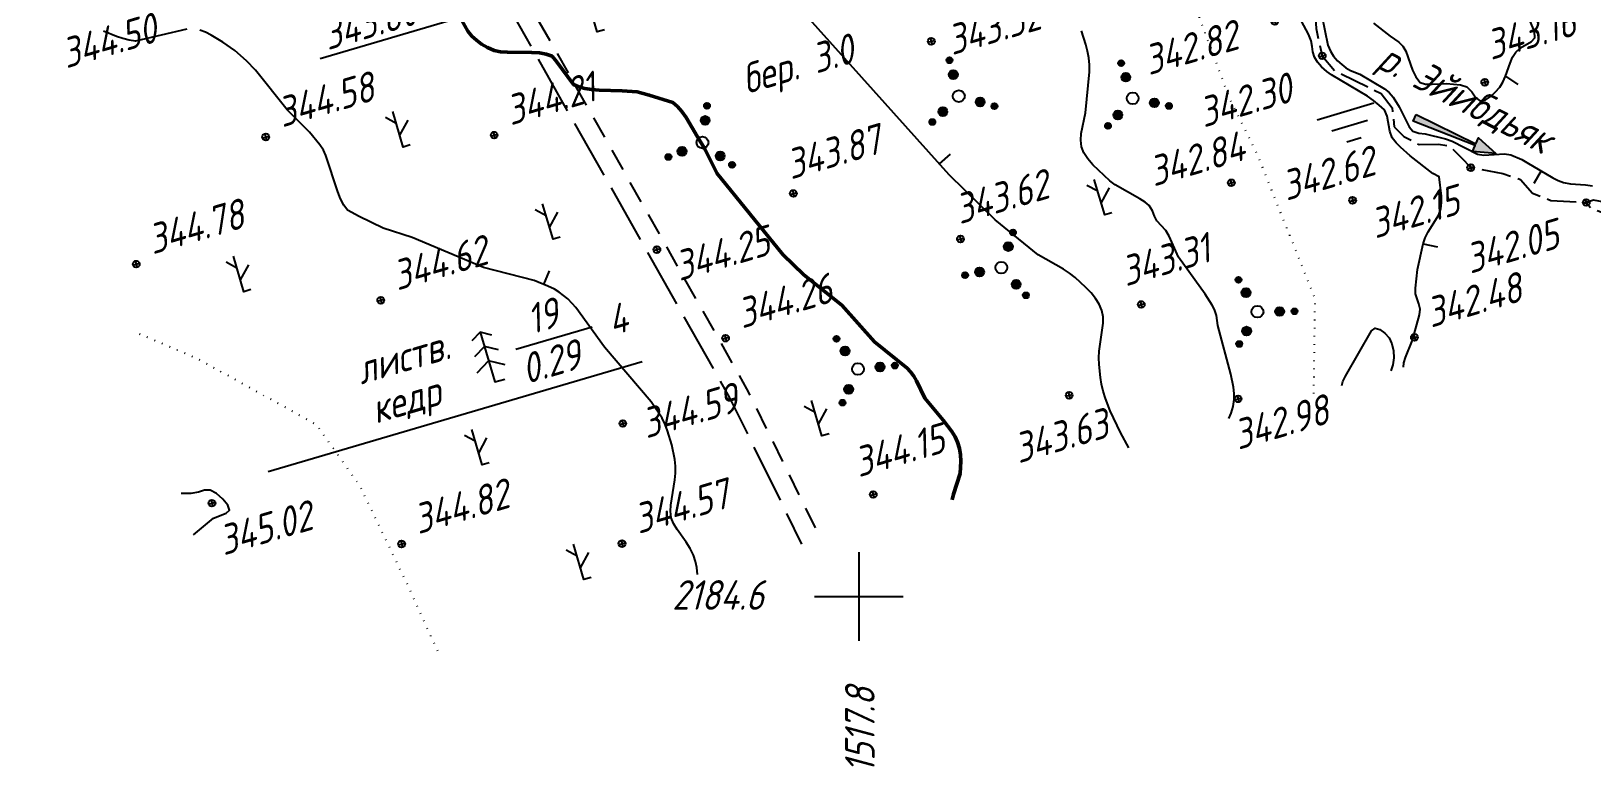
# Model space of a CAD drawing. Extents: x 1517648 to 1519685, y 2184577 to 2185456.
# Drawn here: x 1517688.2 to 1517899, y 2184577 to 2184676.4 of the extents above; entities that cross this region are included whole.
import ezdxf
from ezdxf.enums import TextEntityAlignment as Align

# ---------------------------------------------------------------- set-up
doc = ezdxf.new("R2010")
doc.units = 0
doc.header["$PDMODE"] = 34
for name, pattern in [('ИИDash_30_20', [5, 3, -2]), ('ИИDash_40_10', [5, 4, -1]), ('ИИDash_80_20', [10, 8, -2]), ('ИИDot', [1, 0, -1])]:
    doc.linetypes.add(name, pattern=pattern)
for name, color, linetype, lineweight in [('ИИ_БОЛОТО_025', 3, 'Continuous', 25), ('ИИ_ГЕОСЕТКА_025', 3, 'Continuous', 25), ('ИИ_ГИДРОГРАФИЯ_025', 3, 'Continuous', 25), ('ИИ_ДОРОГА_025', 7, 'Continuous', 25), ('ИИ_КОНТУР_025', 7, 'ИИDot', 25), ('ИИ_ОТМЕТКА_025', 7, 'Continuous', 25), ('ИИ_ПИКЕТАЖ_025', 7, 'Continuous', 25), ('ИИ_РАЗМЕР_025', 7, 'Continuous', 25), ('ИИ_РЕЛЬЕФ_025', 34, 'Continuous', 25), ('ИИ_РЕЛЬЕФ_050', 34, 'Continuous', 50), ('ИИ_ТЕКСТ_025', 7, 'Continuous', 25), ('ИИ_УГОДЬЯ_025', 7, 'Continuous', 25)]:
    doc.layers.add(name, color=color, linetype=linetype, lineweight=lineweight)
doc.styles.add('VNIPISIMPLEXCUR', font='simplex.shx', dxfattribs={"width": 0.8, "oblique": 15})
doc.dimstyles.new('ИИ-2000-м-dm', dxfattribs={"dimscale": 2, "dimtxt": 2.5, "dimasz": 2.5, "dimexe": 1.25, "dimexo": 0, "dimgap": 1, "dimtad": 1, "dimtoh": 1, "dimzin": 1, "dimdsep": 46, "dimtxsty": 'VNIPISIMPLEXCUR', "dimcen": 2.5, "dimaunit": 1, "dimazin": 0, "dimtfac": 1, "dimtmove": 1, "dimatfit": 2, "dimfxl": 1, "dimarcsym": 0})

# ---------------------------------------------------------------- blocks, each defined once
blk = doc.blocks.new('ИИ053952')
at = {"linetype": 'Continuous', "lineweight": 25}
h = blk.add_hatch(color=0, dxfattribs=at)
edge = h.paths.add_edge_path()
edge.add_arc((-1.31, 2.13), 0.2, 0, 360)
h = blk.add_hatch(color=0, dxfattribs=at)
edge = h.paths.add_edge_path()
edge.add_arc((-0.79, 1.28), 0.3, 0, 360)
h = blk.add_hatch(color=0, dxfattribs=at)
edge = h.paths.add_edge_path()
edge.add_arc((1.5, 0.04), 0.3, 0, 360)
h = blk.add_hatch(color=0, dxfattribs=at)
edge = h.paths.add_edge_path()
edge.add_arc((2.5, 0.07), 0.2, 0, 360)
h = blk.add_hatch(color=0, dxfattribs=at)
edge = h.paths.add_edge_path()
edge.add_arc((-0.71, -1.32), 0.3, 0, 360)
h = blk.add_hatch(color=0, dxfattribs=at)
edge = h.paths.add_edge_path()
edge.add_arc((-1.19, -2.2), 0.2, 0, 360)
at = {"color": 0, "linetype": 'Continuous', "lineweight": 25}
for centre, radius in [((-1.31, 2.13), 0.2), ((-0.79, 1.28), 0.3), ((0, 0), 0.4), ((1.5, 0.04), 0.3), ((2.5, 0.07), 0.2), ((-0.71, -1.32), 0.3), ((-1.19, -2.2), 0.2)]:
    blk.add_circle(centre, radius, dxfattribs=at)
blk = doc.blocks.new('ИИ0523811')
at = {"linetype": 'Continuous', "lineweight": 25}
blk.add_hatch(color=0, dxfattribs=at).paths.add_polyline_path([(6, -0.25), (1.5, -0.0625), (1.5, -0.5), (0, 0), (1.5, 0.5), (1.5, 0.0625), (6, 0.25)])
at = {"color": 0, "linetype": 'Continuous', "lineweight": 25}
blk.add_lwpolyline([(6, -0.25), (1.5, -0.0625), (1.5, -0.5), (0, 0), (1.5, 0.5), (1.5, 0.0625), (6, 0.25)], close=True, dxfattribs=at)
blk = doc.blocks.new('ИИ05468')
at = {"color": 0, "linetype": 'Continuous', "lineweight": 25}
for points in [[(-2, 1), (2, 1)], [(-1.25, 0), (1.25, 0)], [(-0.5, -1), (0.5, -1)]]:
    blk.add_lwpolyline(points, dxfattribs=at)
blk = doc.blocks.new('PICKET')
at = {"color": 0, "linetype": 'Continuous', "lineweight": 25}
for p, q in [((-0.23, 0), (0.23, 0)), ((0, 0.23), (0, -0.23))]:
    blk.add_line(p, q, dxfattribs=at)
blk.add_circle((0, 0), 0.23, dxfattribs=at)
at = {"color": 0, "linetype": 'Continuous', "style": 'VNIPISIMPLEXCUR', "oblique": 15, "width": 0.8}
blk.add_attdef('OTMETKA', (1.25, 0.3), '', height=2, dxfattribs=at)
at = {"color": 8, "linetype": 'Continuous', "style": 'VNIPISIMPLEXCUR', "oblique": 15, "width": 0.8, "flags": 1}
blk.add_attdef('NOMER', (1.25, -2.7), '', height=2, dxfattribs=at)
blk = doc.blocks.new('ИИ05383')
at = {"color": 0, "linetype": 'Continuous', "lineweight": 25}
for points in [[(0, 1.66), (-0.59, 2.25)], [(0.5, 0), (0, 0), (0, 2.5)], [(0, 0.83), (0.83, 1.66)]]:
    blk.add_lwpolyline(points, dxfattribs=at)
blk = doc.blocks.new('ИИ15001')
at = {"color": 0, "linetype": 'Continuous', "lineweight": 25}
blk.add_lwpolyline([(0, 1), (0, -1)], dxfattribs=at)
at = {"color": 0, "linetype": 'Continuous', "lineweight": 25, "style": 'VNIPISIMPLEXCUR', "oblique": 15, "width": 0.8}
blk.add_attdef('STATIONING', text='', height=2, dxfattribs=at).set_placement((0, 2), align=Align.CENTER)
at = {"color": 7, "linetype": 'Continuous', "lineweight": 25, "style": 'VNIPISIMPLEXCUR', "oblique": 15, "width": 0.8}
blk.add_attdef('HEIGHT', text='', height=2, dxfattribs=at).set_placement((0, -2), align=Align.TOP_CENTER)
blk = doc.blocks.new('ИИ053672А')
at = {"color": 0, "linetype": 'Continuous'}
for points in [[(0.7, 3.1), (0, 3.5), (-0.7, 3.1)], [(0, 3.5), (0, 0), (0.7, 0)], [(0.85, 2.01), (0, 2.5), (-0.85, 2.01)], [(1, 0.92), (0, 1.5), (-1, 0.92)]]:
    blk.add_lwpolyline(points, dxfattribs=at)
at = {"color": 0, "linetype": 'Continuous', "style": 'VNIPISIMPLEXCUR', "oblique": 15, "width": 0.8}
blk.add_attdef('RACE1', text='', height=2, dxfattribs=at).set_placement((-2, 2.25), align=Align.RIGHT)
blk.add_attdef('HEIGHT', (2, 2.25), '', height=2, dxfattribs=at)
blk.add_attdef('DISTANCE', text='', height=2, dxfattribs=at).set_placement((8.5, 1.75), align=Align.MIDDLE_LEFT)
blk.add_attdef('RACE2', text='', height=2, dxfattribs=at).set_placement((-2, 1.25), align=Align.TOP_RIGHT)
blk.add_attdef('THICKNESS', text='', height=2, dxfattribs=at).set_placement((2, 1.25), align=Align.TOP_LEFT)
blk = doc.blocks.new('ИИ053296')
at = {"color": 0, "linetype": 'Continuous', "lineweight": 25}
blk.add_lwpolyline([(0, 0), (1, 0)], dxfattribs=at)
blk = doc.blocks.new('ИИ05012')
at = {"color": 0, "linetype": 'Continuous', "flags": 128}
for points in [[(0, 3), (0, -3)], [(-3, 0), (3, 0)]]:
    blk.add_lwpolyline(points, dxfattribs=at)
blk = doc.blocks.new('*D26')
at = {"layer": 'Defpoints', "color": 0, "transparency": 16777216}
for p in [(1517926.91, 2184855.15), (1518076.55, 2184794.9), (1517957.23, 2184764.67), (1517857.42, 2184730.52), (1517974.2, 2184660.52)]:
    blk.add_point(p, dxfattribs=at)
at = {"layer": 'ИИ_РАЗМЕР_025', "color": 0, "lineweight": -2, "transparency": 16777216}
for p, q in [((1517951.52, 2184788.68), (1517966.03, 2184792.94)), ((1517955.31, 2184766.13), (1517951.52, 2184788.68))]:
    blk.add_line(p, q, dxfattribs=at)
blk.add_arc((1517950.55, 2184757.88), 9.53, 40.6008, 79.4298, dxfattribs=at)
at = {"layer": 'ИИ_РАЗМЕР_025', "color": 0, "transparency": 16777216}
for points in [[(1517952.31, 2184766.58), (1517952.28, 2184767.91), (1517948.29, 2184767.14)], [(1517958.37, 2184764.4), (1517957.2, 2184763.76), (1517959.69, 2184760.57)]]:
    blk.add_solid(points, dxfattribs=at)
at = {"layer": 'ИИ_РАЗМЕР_025', "color": 0, "transparency": 16777216, "insert": (1517958.3, 2184794.19), "char_height": 4, "attachment_point": 5, "rotation": 16.3732, "style": 'VNIPISIMPLEXCUR'}
blk.add_mtext("87°17'", dxfattribs=at)

msp = doc.modelspace()

# ---------------------------------------------------------------- linework, layer by layer
at = {"layer": 'ИИ_ГИДРОГРАФИЯ_025', "linetype": 'ИИDash_40_10', "flags": 128}
for points in [[(1517885.637, 2184789.151), (1517883.031, 2184787.439), (1517879.106, 2184786.596), (1517876.921, 2184787.122), (1517876.025, 2184789.095), (1517875.657, 2184790.99), (1517874.366, 2184792.937), (1517873.839, 2184794.233), (1517871.838, 2184794.97), (1517869.626, 2184794.707), (1517868.678, 2184793.128), (1517866.859, 2184790.65), (1517865.094, 2184786.305), (1517862.433, 2184782.925), (1517860.836, 2184780.736), (1517859.981, 2184776.539), (1517859.273, 2184775.528), (1517857.156, 2184774.415), (1517856.488, 2184772.782), (1517856.822, 2184769.813), (1517855.966, 2184767.988), (1517854.295, 2184767.097), (1517851.47, 2184765.275), (1517850.409, 2184762.001), (1517847.862, 2184755.437), (1517847.426, 2184752.352), (1517846.954, 2184750.101), (1517844.665, 2184747.597), (1517843.792, 2184744.61), (1517843.243, 2184740.784), (1517843.854, 2184737.934), (1517845.646, 2184735.492), (1517847.684, 2184733.566), (1517848.317, 2184730.225), (1517847.532, 2184727.615), (1517845.766, 2184721.749), (1517845.371, 2184719.841), (1517845.982, 2184717.436), (1517847.095, 2184716.138), (1517847.167, 2184714.235), (1517846.197, 2184712.764), (1517846.7, 2184710.682), (1517848.891, 2184709.03), (1517852.112, 2184706.105), (1517854.371, 2184704.11), (1517855.516, 2184703.099), (1517856.878, 2184701.073), (1517856.91, 2184698.029), (1517855.916, 2184695.978), (1517855.239, 2184693.948), (1517856.554, 2184691.32), (1517857.789, 2184688.653), (1517858.467, 2184685.058), (1517860.101, 2184680.355), (1517861.656, 2184678.754), (1517861.775, 2184676.724), (1517862.612, 2184673.056), (1517864.286, 2184671.065), (1517870.583, 2184667.953), (1517872.061, 2184666.035), (1517872.34, 2184663.447), (1517873.655, 2184662.173), (1517875.69, 2184661.049), (1517878.32, 2184661.129), (1517879.787, 2184660.906), (1517881.369, 2184659.326), (1517882.666, 2184657.942), (1517886.995, 2184657.174), (1517889.414, 2184656.36), (1517890.996, 2184654.493), (1517893.487, 2184653.522), (1517898.272, 2184653.232)], [(1517926.207, 2184646.424), (1517925.59, 2184648.26), (1517925.162, 2184649.456), (1517924.055, 2184650.175), (1517922.203, 2184649.928), (1517919.256, 2184649.178), (1517917.084, 2184647.307), (1517915.895, 2184646.871), (1517914.879, 2184647.189), (1517913.823, 2184648.297), (1517911.536, 2184649.864), (1517909.668, 2184650.233), (1517907.138, 2184650.018), (1517904.981, 2184650.985), (1517900.922, 2184653.226), (1517899.271, 2184653.56), (1517898.272, 2184653.232), (1517898.941, 2184652.489), (1517900.39, 2184651.921), (1517904.355, 2184649.731), (1517906.896, 2184648.593), (1517909.59, 2184648.821), (1517910.982, 2184648.546), (1517912.934, 2184647.208), (1517914.53, 2184645.667), (1517916.037, 2184645.433), (1517917.805, 2184646.08), (1517919.92, 2184647.903), (1517922.469, 2184648.551), (1517923.64, 2184648.697), (1517924.449, 2184647.329), (1517924.869, 2184646.031)]]:
    msp.add_lwpolyline(points, dxfattribs=at)
at = {"layer": 'ИИ_ДОРОГА_025', "linetype": 'ИИDash_80_20', "flags": 128}
msp.add_lwpolyline([(1517695.103, 2184787.058), (1517722.985, 2184732.212), (1517782.546, 2184626.858), (1517792.275, 2184607.077)], dxfattribs=at)
at = {"layer": 'ИИ_ДОРОГА_025', "linetype": 'ИИDash_30_20', "flags": 128}
msp.add_lwpolyline([(1517697.641, 2184787.804), (1517725.276, 2184733.442), (1517784.846, 2184628.073), (1517794.807, 2184607.821)], dxfattribs=at)
msp.add_lwpolyline([(1517697.641, 2184787.804), (1517725.276, 2184733.442), (1517784.846, 2184628.073), (1517794.807, 2184607.821)], dxfattribs=at)
at = {"layer": 'ИИ_КОНТУР_025', "flags": 128}
for points in [[(1517861.468, 2184627.404), (1517861.647, 2184640.27), (1517853.803, 2184659.865), (1517850.141, 2184667.184), (1517844.617, 2184682.041), (1517837.677, 2184692.181), (1517836.04, 2184696.995), (1517836.907, 2184701.808), (1517839.315, 2184706.91), (1517846.197, 2184712.764)], [(1517743.113, 2184592.633), (1517739.261, 2184601.129), (1517732.585, 2184614.975), (1517726.79, 2184623.157), (1517710.652, 2184632.113), (1517702.033, 2184635.784)]]:
    msp.add_lwpolyline(points, dxfattribs=at)
at = {"layer": 'ИИ_ОТМЕТКА_025', "elevation": 343.6}
msp.add_lwpolyline([(1517740.741, 2184696.239), (1517746.049, 2184678.171), (1517727.251, 2184672.648)], dxfattribs=at)
at = {"layer": 'ИИ_РЕЛЬЕФ_025'}
for points, elevation in [([(1517836.502, 2184620.071), (1517835.35, 2184622.171), (1517833.97, 2184625.092), (1517833.32, 2184626.738), (1517833.005, 2184627.746), (1517832.784, 2184628.681), (1517832.639, 2184629.57), (1517832.491, 2184631.326), (1517832.447, 2184632.251), (1517832.47, 2184633.151), (1517833.012, 2184636.916), (1517833.01, 2184637.802), (1517832.852, 2184638.627), (1517832.487, 2184639.474), (1517831.985, 2184640.279), (1517831.372, 2184641.04), (1517830.686, 2184641.76), (1517829.239, 2184643.086), (1517828.482, 2184643.684), (1517827.669, 2184644.222), (1517824.228, 2184646.176), (1517818.438, 2184650.912), (1517812.223, 2184656.994), (1517790.199, 2184681.573)], 343.5), ([(1517869.526, 2184677.456), (1517871.784, 2184675.695), (1517872.968, 2184674.899), (1517873.494, 2184674.379), (1517873.89, 2184673.692), (1517874.811, 2184671.134), (1517875.241, 2184670.202), (1517875.834, 2184669.43), (1517876.547, 2184669.226), (1517877.456, 2184669.214), (1517879.391, 2184669.303), (1517881.296, 2184669.134), (1517882.149, 2184668.873), (1517882.8, 2184668.203), (1517883.356, 2184667.363), (1517883.972, 2184666.912), (1517884.605, 2184667.049), (1517885.302, 2184667.493), (1517885.995, 2184668.122), (1517886.611, 2184668.813), (1517887.03, 2184669.48), (1517887.375, 2184670.292), (1517887.991, 2184672.062), (1517888.333, 2184672.877), (1517888.745, 2184673.55), (1517889.415, 2184674.127), (1517890.899, 2184674.985), (1517891.311, 2184675.503), (1517891.281, 2184676.327), (1517888.933, 2184681.985)], 343), ([(1517873.609, 2184630.974), (1517873.652, 2184631.557), (1517873.853, 2184632.302), (1517874.785, 2184634.621), (1517875.752, 2184638.074), (1517875.821, 2184638.819), (1517875.68, 2184639.553), (1517875.416, 2184640.202), (1517875.231, 2184640.908), (1517875.216, 2184641.669), (1517875.473, 2184644.168), (1517876.242, 2184647.643), (1517876.52, 2184648.479), (1517876.913, 2184649.278), (1517878.351, 2184651.575), (1517878.639, 2184652.379), (1517878.737, 2184653.211), (1517878.706, 2184654.069), (1517878.388, 2184656.689), (1517877.536, 2184657.17), (1517874.49, 2184659.56), (1517873.185, 2184660.697), (1517872.595, 2184661.314), (1517872.056, 2184661.969), (1517871.724, 2184662.869), (1517871.364, 2184664.9), (1517871.021, 2184665.749), (1517870.298, 2184666.408), (1517869.529, 2184667.02), (1517868.715, 2184667.585), (1517863.847, 2184670.495), (1517863.248, 2184670.95), (1517862.53, 2184671.584), (1517861.972, 2184672.195), (1517861.555, 2184672.859), (1517861.356, 2184673.574), (1517861.271, 2184674.332), (1517861.117, 2184675.1), (1517860.745, 2184675.972), (1517858.853, 2184679.511)], 342.5), ([(1517709.225, 2184676.651), (1517702.28, 2184675.04), (1517701.437, 2184675.163), (1517700.582, 2184675.375), (1517699.718, 2184675.66), (1517697.967, 2184676.398)], 344.5), ([(1517778.219, 2184602.947), (1517778.104, 2184603.899), (1517777.923, 2184604.742), (1517777.673, 2184605.557), (1517777.237, 2184606.458), (1517776.675, 2184607.34), (1517775.446, 2184609.029), (1517774.949, 2184609.842), (1517774.64, 2184610.635), (1517774.546, 2184611.504), (1517774.623, 2184612.34), (1517775.148, 2184615.754), (1517775.251, 2184616.653), (1517775.252, 2184617.611), (1517775.152, 2184618.502), (1517774.75, 2184620.471), (1517774.171, 2184622.398), (1517773.849, 2184623.237), (1517773.423, 2184624.091), (1517771.948, 2184626.31), (1517765.649, 2184633.667), (1517761.789, 2184639.022), (1517761.286, 2184639.588), (1517760.67, 2184640.193), (1517760.089, 2184640.686), (1517759.508, 2184641.107), (1517758.892, 2184641.499), (1517758.007, 2184641.944), (1517756.164, 2184642.699), (1517749.297, 2184644.457), (1517739.669, 2184648.49), (1517735.76, 2184649.775), (1517732.52, 2184651.339), (1517730.944, 2184652.197), (1517730.44, 2184652.879), (1517730, 2184653.719), (1517729.611, 2184654.673), (1517728.016, 2184659.598), (1517727.682, 2184660.303), (1517727.206, 2184661.044), (1517725.807, 2184662.724), (1517722.792, 2184665.772), (1517718.501, 2184671.12), (1517717.301, 2184672.385), (1517715.684, 2184673.791), (1517714.094, 2184674.917), (1517712.516, 2184675.836), (1517711.759, 2184676.229), (1517710.954, 2184676.525)], 344.5), ([(1517849.991, 2184624.034), (1517850.308, 2184624.781), (1517850.584, 2184625.674), (1517850.71, 2184626.607), (1517850.694, 2184627.413), (1517850.608, 2184628.257), (1517850.269, 2184630.04), (1517848.498, 2184636.601), (1517848.308, 2184637.957), (1517848.041, 2184638.767), (1517847.73, 2184639.378), (1517846.807, 2184640.831), (1517843.181, 2184645.852), (1517841.926, 2184648.695), (1517841.496, 2184649.455), (1517840.274, 2184650.759), (1517839.96, 2184651.404), (1517839.687, 2184652.118), (1517839.22, 2184652.833), (1517838.684, 2184653.295), (1517837.989, 2184653.741), (1517834.64, 2184655.612), (1517833.916, 2184656.16), (1517831.61, 2184658.33), (1517830.947, 2184659.12), (1517830.416, 2184659.93), (1517830.065, 2184660.749), (1517829.986, 2184661.642), (1517830.02, 2184662.552), (1517830.616, 2184665.351), (1517831.159, 2184670.875), (1517831.147, 2184671.816), (1517831.059, 2184672.773), (1517830.901, 2184673.666), (1517830.676, 2184674.572), (1517830.073, 2184676.415)], 343), ([(1517862.572, 2184678.465), (1517863.369, 2184674.497), (1517863.704, 2184673.679), (1517864.152, 2184672.987), (1517864.681, 2184672.382), (1517865.25, 2184671.86), (1517865.817, 2184671.421), (1517866.432, 2184671.067), (1517867.69, 2184670.556), (1517871.005, 2184668.597), (1517871.64, 2184668.087), (1517872.18, 2184667.454), (1517872.983, 2184666.159), (1517874.345, 2184663.45), (1517874.861, 2184662.86), (1517875.664, 2184662.597), (1517876.505, 2184662.524), (1517879.255, 2184661.825), (1517880.152, 2184661.535), (1517883.568, 2184659.747), (1517884.433, 2184659.642), (1517887.237, 2184659.794), (1517888.108, 2184659.686), (1517889.565, 2184659.034), (1517890.27, 2184658.649), (1517893.755, 2184656.578), (1517894.468, 2184656.211), (1517895.203, 2184655.925), (1517896.164, 2184655.742), (1517898.163, 2184655.641), (1517899.125, 2184655.473)], 342.5), ([(1517865.252, 2184628.518), (1517865.406, 2184629.022), (1517865.76, 2184629.749), (1517869.287, 2184635.886), (1517869.774, 2184636.261), (1517870.403, 2184636.093), (1517871.087, 2184635.571), (1517871.642, 2184634.936), (1517872.023, 2184634.137), (1517872.241, 2184633.194), (1517872.304, 2184632.244), (1517872.154, 2184631.298), (1517871.879, 2184630.465)], 342.5), ([(1517710.104, 2184608.313), (1517712.817, 2184610.564), (1517714.531, 2184611.235), (1517714.968, 2184611.676), (1517714.745, 2184612.333), (1517714.077, 2184613.16), (1517713.21, 2184613.922), (1517712.39, 2184614.382), (1517711.617, 2184614.378), (1517710.799, 2184614.092), (1517709.774, 2184613.893), (1517708.459, 2184613.912)], 345)]:
    msp.add_lwpolyline(points, dxfattribs=dict(at, elevation=elevation))
at = {"layer": 'ИИ_РЕЛЬЕФ_050', "elevation": 344}
msp.add_lwpolyline([(1517812.635, 2184613.059), (1517812.774, 2184613.833), (1517813.692, 2184616.612), (1517813.792, 2184618.27), (1517813.752, 2184619.12), (1517813.615, 2184619.98), (1517813.355, 2184620.849), (1517813.017, 2184621.572), (1517812.563, 2184622.306), (1517811.415, 2184623.797), (1517808.905, 2184626.798), (1517807.807, 2184629.129), (1517807.449, 2184629.757), (1517806.981, 2184630.35), (1517806.518, 2184630.854), (1517802.137, 2184634.409), (1517797.691, 2184639.379), (1517792.586, 2184643.451), (1517789.723, 2184646.192), (1517780.808, 2184657.193), (1517779.267, 2184660.385), (1517778.214, 2184662.094), (1517776.661, 2184664.732), (1517776.109, 2184665.512), (1517775.523, 2184666.193), (1517774.893, 2184666.744), (1517771.696, 2184667.741), (1517770.074, 2184668.169), (1517768.053, 2184668.305), (1517764.909, 2184668.414), (1517763.921, 2184668.501), (1517763, 2184668.646), (1517762.169, 2184668.868), (1517761.45, 2184669.187), (1517759.18, 2184672.269), (1517758.569, 2184672.991), (1517757.786, 2184673.292), (1517756.847, 2184673.455), (1517755.802, 2184673.518), (1517752.537, 2184673.526), (1517751.575, 2184673.603), (1517750.76, 2184673.785), (1517749.837, 2184674.17), (1517749.039, 2184674.632), (1517748.346, 2184675.15), (1517747.741, 2184675.7), (1517747.203, 2184676.372), (1517746.362, 2184677.818)], dxfattribs=at)
at = {"layer": 'ИИ_УГОДЬЯ_025'}
for points in [[(1517753.686, 2184633.4), (1517763.992, 2184636.428)], [(1517770.734, 2184631.707), (1517720.191, 2184616.857)]]:
    msp.add_lwpolyline(points, dxfattribs=at)

# ---------------------------------------------------------------- block references
at = {"layer": 'ИИ_БОЛОТО_025', "xscale": 2, "yscale": 2, "zscale": 2, "rotation": 16.37305555555556}
msp.add_blockref('ИИ05468', (1517866.326, 2184663.633), dxfattribs=at)
at = {"layer": 'ИИ_ГЕОСЕТКА_025', "xscale": 2, "yscale": 2, "zscale": 2}
msp.add_blockref('ИИ05012', (1517800, 2184600), dxfattribs=at)
at = {"layer": 'ИИ_ГИДРОГРАФИЯ_025', "color": 7, "xscale": 2, "yscale": 2, "zscale": 2, "rotation": 156.1965303921739}
msp.add_blockref('ИИ0523811', (1517886.067, 2184659.841), dxfattribs=at)
at = {"layer": 'ИИ_ОТМЕТКА_025'}
ref = msp.add_blockref('PICKET', (1517740.741, 2184696.239, 343.6), dxfattribs=dict(at, xscale=1.999999999999999, yscale=1.999999999999999, zscale=1.999999999999999, rotation=16.37305555555556))
ref.add_attrib('OTMETKA', '343.60', (1517728.25, 2184673.786, 343.6), dxfattribs={"layer": '0', "color": 0, "linetype": 'Continuous', "height": 4, "rotation": 16.37306, "style": 'VNIPISIMPLEXCUR', "oblique": 15, "width": 0.8})
ref = msp.add_blockref('PICKET', (1517809.79, 2184675.01, 343.32), dxfattribs=dict(at, xscale=2, yscale=2, zscale=2, rotation=16.37305555555556))
ref.add_attrib('OTMETKA', '343.32', (1517812.602, 2184673.114, 343.32), dxfattribs={"layer": '0', "color": 0, "linetype": 'Continuous', "height": 4, "rotation": 16.37306, "style": 'VNIPISIMPLEXCUR', "oblique": 15, "width": 0.8})
ref = msp.add_blockref('PICKET', (1517884.568, 2184669.477, 343.16), dxfattribs=dict(at, xscale=2, yscale=2, zscale=2, rotation=16.37305555555556))
ref.add_attrib('OTMETKA', '343.16', (1517885.404, 2184672.456, 343.16), dxfattribs={"layer": '0', "color": 0, "linetype": 'Continuous', "height": 4, "rotation": 16.37306, "style": 'VNIPISIMPLEXCUR', "oblique": 15, "width": 0.8})
ref = msp.add_blockref('PICKET', (1517856.19, 2184677.71, 342.82), dxfattribs=dict(at, xscale=2, yscale=2, zscale=2, rotation=16.37305555555556))
ref.add_attrib('OTMETKA', '342.82', (1517839.188, 2184670.398, 342.82), dxfattribs={"layer": '0', "color": 0, "linetype": 'Continuous', "height": 4, "rotation": 16.37306, "style": 'VNIPISIMPLEXCUR', "oblique": 15, "width": 0.8})
ref = msp.add_blockref('PICKET', (1517862.612, 2184673.056, 342.3), dxfattribs=dict(at, xscale=2, yscale=2, zscale=0.2, rotation=16.37305555555556))
ref.add_attrib('OTMETKA', '342.30', (1517846.604, 2184663.336, 342.3), dxfattribs={"layer": '0', "color": 0, "linetype": 'Continuous', "height": 4, "rotation": 16.37306, "style": 'VNIPISIMPLEXCUR', "oblique": 15, "width": 0.8})
at = {"layer": 'ИИ_ОТМЕТКА_025', "rotation": 16.37305555555556}
for p, xscale, yscale, zscale, values in [((1517719.872, 2184662.075, 344.58), 1.999999999999999, 1.999999999999999, 1.999999999999999, {'OTMETKA': '344.58'}), ((1517750.74, 2184662.34, 344.21), 1.999999999999999, 1.999999999999999, 1.999999999999999, {'OTMETKA': '344.21'}), ((1517702.38, 2184644.91, 344.78), 1.999999999999999, 1.999999999999999, 1.999999999999999, {'OTMETKA': '344.78'}), ((1517735.42, 2184640.02, 344.62), 1.999999999999999, 1.999999999999999, 1.999999999999999, {'OTMETKA': '344.62'}), ((1517782, 2184634.89, 344.26), 2, 2, 2, {'OTMETKA': '344.26'}), ((1517875.068, 2184635.006, 342.48), 2, 2, 2, {'OTMETKA': '342.48'}), ((1517738.24, 2184607.09, 344.82), 2, 2, 2, {'OTMETKA': '344.82'}), ((1517768.01, 2184607.13, 344.57), 2, 2, 2, {'OTMETKA': '344.57'})]:
    msp.add_blockref('PICKET', p, dxfattribs=dict(at, xscale=xscale, yscale=yscale, zscale=zscale)).add_auto_attribs(values)
at = {"layer": 'ИИ_ОТМЕТКА_025'}
ref = msp.add_blockref('PICKET', (1517791.16, 2184654.46, 343.87), dxfattribs=dict(at, xscale=2, yscale=2, zscale=2, rotation=16.37305555555556))
ref.add_attrib('OTMETKA', '343.87', (1517790.823, 2184656.313, 343.87), dxfattribs={"layer": '0', "color": 0, "linetype": 'Continuous', "height": 4, "rotation": 16.37306, "style": 'VNIPISIMPLEXCUR', "oblique": 15, "width": 0.8})
ref = msp.add_blockref('PICKET', (1517850.32, 2184655.9, 342.84), dxfattribs=dict(at, xscale=2, yscale=2, zscale=2, rotation=16.37305555555556))
ref.add_attrib('OTMETKA', '342.84', (1517839.848, 2184655.358, 342.84), dxfattribs={"layer": '0', "color": 0, "linetype": 'Continuous', "height": 4, "rotation": 16.37306, "style": 'VNIPISIMPLEXCUR', "oblique": 15, "width": 0.8})
ref = msp.add_blockref('PICKET', (1517866.72, 2184653.52, 342.62), dxfattribs=dict(at, xscale=2, yscale=2, zscale=2, rotation=16.37305555555556))
ref.add_attrib('OTMETKA', '342.62', (1517857.77, 2184653.436, 342.62), dxfattribs={"layer": '0', "color": 0, "linetype": 'Continuous', "height": 4, "rotation": 16.37306, "style": 'VNIPISIMPLEXCUR', "oblique": 15, "width": 0.8})
ref = msp.add_blockref('PICKET', (1517813.73, 2184648.3, 343.62), dxfattribs=dict(at, xscale=2, yscale=2, zscale=2, rotation=16.37305555555556))
ref.add_attrib('OTMETKA', '343.62', (1517813.629, 2184650.26, 343.62), dxfattribs={"layer": '0', "color": 0, "linetype": 'Continuous', "height": 4, "rotation": 16.37306, "style": 'VNIPISIMPLEXCUR', "oblique": 15, "width": 0.8})
ref = msp.add_blockref('PICKET', (1517882.666, 2184657.942, 342.15), dxfattribs=dict(at, xscale=2, yscale=2, zscale=2, rotation=16.37305555555556))
ref.add_attrib('OTMETKA', '342.15', (1517869.762, 2184648.331, 342.15), dxfattribs={"layer": '0', "color": 0, "linetype": 'Continuous', "height": 4, "rotation": 16.37306, "style": 'VNIPISIMPLEXCUR', "oblique": 15, "width": 0.8})
ref = msp.add_blockref('PICKET', (1517898.272, 2184653.232), dxfattribs=dict(at, xscale=2, yscale=2, zscale=0.2, rotation=16.37305555555556))
ref.add_attrib('OTMETKA', '342.05', (1517882.606, 2184643.577), dxfattribs={"layer": '0', "color": 0, "linetype": 'Continuous', "height": 4, "rotation": 16.37306, "style": 'VNIPISIMPLEXCUR', "oblique": 15, "width": 0.8})
ref = msp.add_blockref('PICKET', (1517772.727, 2184646.867, 344.25), dxfattribs=dict(at, xscale=1.999999999999999, yscale=1.999999999999999, zscale=1.999999999999999, rotation=16.37305555555556))
ref.add_attrib('OTMETKA', '344.25', (1517775.772, 2184642.59, 344.25), dxfattribs={"layer": '0', "color": 0, "linetype": 'Continuous', "height": 4, "rotation": 16.37306, "style": 'VNIPISIMPLEXCUR', "oblique": 15, "width": 0.8})
ref = msp.add_blockref('PICKET', (1517838.16, 2184639.46, 343.31), dxfattribs=dict(at, xscale=2, yscale=2, zscale=2, rotation=16.37305555555556))
ref.add_attrib('OTMETKA', '343.31', (1517836.075, 2184641.868, 343.31), dxfattribs={"layer": '0', "color": 0, "linetype": 'Continuous', "height": 4, "rotation": 16.37306, "style": 'VNIPISIMPLEXCUR', "oblique": 15, "width": 0.8})
ref = msp.add_blockref('PICKET', (1517768.118, 2184623.37, 344.59), dxfattribs=dict(at, xscale=2, yscale=2, zscale=2, rotation=16.37305555555556))
ref.add_attrib('OTMETKA', '344.59', (1517771.296, 2184621.314, 344.59), dxfattribs={"layer": '0', "color": 0, "linetype": 'Continuous', "height": 4, "rotation": 16.37306, "style": 'VNIPISIMPLEXCUR', "oblique": 15, "width": 0.8})
ref = msp.add_blockref('PICKET', (1517828.42, 2184627.17, 343.63), dxfattribs=dict(at, xscale=2, yscale=2, zscale=2, rotation=16.37305555555556))
ref.add_attrib('OTMETKA', '343.63', (1517821.602, 2184617.953, 343.63), dxfattribs={"layer": '0', "color": 0, "linetype": 'Continuous', "height": 4, "rotation": 16.37306, "style": 'VNIPISIMPLEXCUR', "oblique": 15, "width": 0.8})
ref = msp.add_blockref('PICKET', (1517851.25, 2184626.69, 342.98), dxfattribs=dict(at, xscale=2, yscale=2, zscale=2, rotation=16.37305555555556))
ref.add_attrib('OTMETKA', '342.98', (1517851.264, 2184619.783, 342.98), dxfattribs={"layer": '0', "color": 0, "linetype": 'Continuous', "height": 4, "rotation": 16.37306, "style": 'VNIPISIMPLEXCUR', "oblique": 15, "width": 0.8})
ref = msp.add_blockref('PICKET', (1517801.95, 2184613.77, 344.15), dxfattribs=dict(at, xscale=2, yscale=2, zscale=2, rotation=16.37305555555556))
ref.add_attrib('OTMETKA', '344.15', (1517799.987, 2184616.066, 344.15), dxfattribs={"layer": '0', "color": 0, "linetype": 'Continuous', "height": 4, "rotation": 16.37306, "style": 'VNIPISIMPLEXCUR', "oblique": 15, "width": 0.8})
ref = msp.add_blockref('PICKET', (1517712.615, 2184612.604, 345.02), dxfattribs=dict(at, xscale=2, yscale=2, zscale=2, rotation=16.37305555555556))
ref.add_attrib('OTMETKA', '345.02', (1517714.191, 2184605.506, 345.02), dxfattribs={"layer": '0', "color": 0, "linetype": 'Continuous', "height": 4, "rotation": 16.37306, "style": 'VNIPISIMPLEXCUR', "oblique": 15, "width": 0.8})
at = {"layer": 'ИИ_ПИКЕТАЖ_025', "color": 4}
ref = msp.add_blockref('ИИ15001', (1517688.758, 2184680.966, 344.5), dxfattribs=dict(at, xscale=2, yscale=2, zscale=2, rotation=16.37319077999998))
ref.add_attrib('STATIONING', 'ПК39', dxfattribs={"layer": '0', "color": 0, "linetype": 'Continuous', "lineweight": 25, "height": 4, "rotation": 16.37319, "style": 'VNIPISIMPLEXCUR', "oblique": 15, "width": 0.8}).set_placement((1517693.567, 2184687.067), align=Align.CENTER)
ref.add_attrib('HEIGHT', '344.50', dxfattribs={"layer": '0', "color": 7, "linetype": 'Continuous', "lineweight": 25, "height": 4, "rotation": 16.37319, "style": 'VNIPISIMPLEXCUR', "oblique": 15, "width": 0.8}).set_placement((1517698.062, 2184677.002), align=Align.TOP_CENTER)
at = {"layer": 'ИИ_РЕЛЬЕФ_025', "xscale": 2, "yscale": 2, "zscale": 2}
for p, rotation in [((1517887.375, 2184670.292, 343), 325.9867550170544), ((1517810.92, 2184658.448, 343.5), 41.86257990215782), ((1517892.206, 2184657.499, 342.5), 239.2727220121578), ((1517876.242, 2184647.643, 342.5), 348.6081977321578), ((1517757.47, 2184642.164, 344.5), 67.73588438215782)]:
    msp.add_blockref('ИИ053296', p, dxfattribs=dict(at, rotation=rotation))
at = {"layer": 'ИИ_УГОДЬЯ_025'}
for name, p, xscale, yscale, zscale, rotation in [('ИИ05383', (1517764.667, 2184676.296), 1.999999999999999, 1.999999999999999, 1.999999999999999, 16.37305555555556), ('ИИ053952', (1517813.505, 2184667.605), 2, 2, 2, 102.7893090351897), ('ИИ053952', (1517837.006, 2184667.311), 2, 2, 2, 106.5126872023407), ('ИИ05383', (1517738.451, 2184660.722), 1.999999999999999, 1.999999999999999, 1.999999999999999, 16.37305555555556), ('ИИ053952', (1517778.881, 2184661.337), 2, 2, 2, 321.4114880536764), ('ИИ05383', (1517833.219, 2184651.559), 2, 2, 2, 16.37305555555556), ('ИИ05383', (1517758.689, 2184648.26), 1.999999999999999, 1.999999999999999, 1.999999999999999, 16.37305555555556), ('ИИ053952', (1517819.256, 2184644.431), 2, 2, 2, 190.03021718342), ('ИИ05383', (1517716.924, 2184641.172), 1.999999999999999, 1.999999999999999, 1.999999999999999, 16.37305555555556), ('ИИ053952', (1517853.855, 2184638.471), 2, 2, 2, 359.0342545510263), ('ИИ053952', (1517799.883, 2184630.725), 2, 2, 2, 123.7629175046281), ('ИИ05383', (1517795.026, 2184621.681), 2, 2, 2, 16.37305555555556), ('ИИ05383', (1517749.114, 2184617.775), 2, 2, 2, 16.37305555555556), ('ИИ05383', (1517762.867, 2184602.273), 2, 2, 2, 16.37305555555556)]:
    msp.add_blockref(name, p, dxfattribs=dict(at, xscale=xscale, yscale=yscale, zscale=zscale, rotation=rotation))
ref = msp.add_blockref('ИИ053672А', (1517750.827, 2184628.979), dxfattribs=dict(at, xscale=2, yscale=2, zscale=2, rotation=16.37305555555556))
ref.add_attrib('RACE1', 'листв.', dxfattribs={"layer": '0', "color": 0, "linetype": 'Continuous', "height": 4, "rotation": 16.37306, "style": 'VNIPISIMPLEXCUR', "oblique": 15, "width": 0.8}).set_placement((1517745.089, 2184632.232), align=Align.RIGHT)
ref.add_attrib('RACE2', 'кедр', dxfattribs={"layer": '0', "color": 0, "linetype": 'Continuous', "height": 4, "rotation": 16.37306, "style": 'VNIPISIMPLEXCUR', "oblique": 15, "width": 0.8}).set_placement((1517742.69, 2184629.819), align=Align.TOP_RIGHT)
ref.add_attrib('HEIGHT', '19', (1517755.784, 2184635.393), dxfattribs={"layer": '0', "color": 0, "linetype": 'Continuous', "height": 4, "rotation": 16.37306, "style": 'VNIPISIMPLEXCUR', "oblique": 15, "width": 0.8})
ref.add_attrib('THICKNESS', '0.29', dxfattribs={"layer": '0', "color": 0, "linetype": 'Continuous', "height": 4, "rotation": 16.37306, "style": 'VNIPISIMPLEXCUR', "oblique": 15, "width": 0.8}).set_placement((1517753.96, 2184632.505), align=Align.TOP_LEFT)
ref.add_attrib('DISTANCE', '4', dxfattribs={"layer": '0', "color": 0, "linetype": 'Continuous', "height": 4, "rotation": 16.37306, "style": 'VNIPISIMPLEXCUR', "oblique": 15, "width": 0.8}).set_placement((1517766.151, 2184637.129), align=Align.MIDDLE_LEFT)

# ---------------------------------------------------------------- texts
at = {"layer": 'ИИ_ГЕОСЕТКА_025', "color": 7, "style": 'VNIPISIMPLEXCUR', "oblique": 15, "width": 0.8}
msp.add_text('2184.6', height=4, dxfattribs=at).set_placement((1517774.793, 2184598.193))
msp.add_text('1517.8', height=4, rotation=90, dxfattribs=at).set_placement((1517802.143, 2184576.13))
at = {"layer": 'ИИ_ГИДРОГРАФИЯ_025', "color": 7, "style": 'VNIPISIMPLEXCUR', "oblique": 15, "width": 0.8}
msp.add_text('р. Эйибдьяк', height=4, rotation=332.37356, dxfattribs=at).set_placement((1517869.755, 2184671.539))
at = {"layer": 'ИИ_ТЕКСТ_025', "style": 'VNIPISIMPLEXCUR', "oblique": 15, "width": 0.8}
msp.add_text('бер. 3.0', height=4, rotation=16.37083, dxfattribs=at).set_placement((1517784.835, 2184667.856))

# ---------------------------------------------------------------- dimensions: what is measured, and where the dimension line sits
at = {"layer": 'ИИ_РАЗМЕР_025'}
dim = msp.add_angular_dim_2l(base=(1517957.229, 2184764.674), line1=((1517857.42, 2184730.52), (1518076.55, 2184794.9)), line2=((1517974.202, 2184660.524), (1517926.91, 2184855.147)), dimstyle='ИИ-2000-м-dm', override={"dimtxt": 2, "dimasz": 2, "dimgap": 0.5}, dxfattribs=at)
dim.commit()
dim.dimension.update_dxf_attribs({"geometry": '*D26', "text_midpoint": (1517958.299, 2184794.193), "dimtype": 162})

doc.saveas('drawing.dxf')
